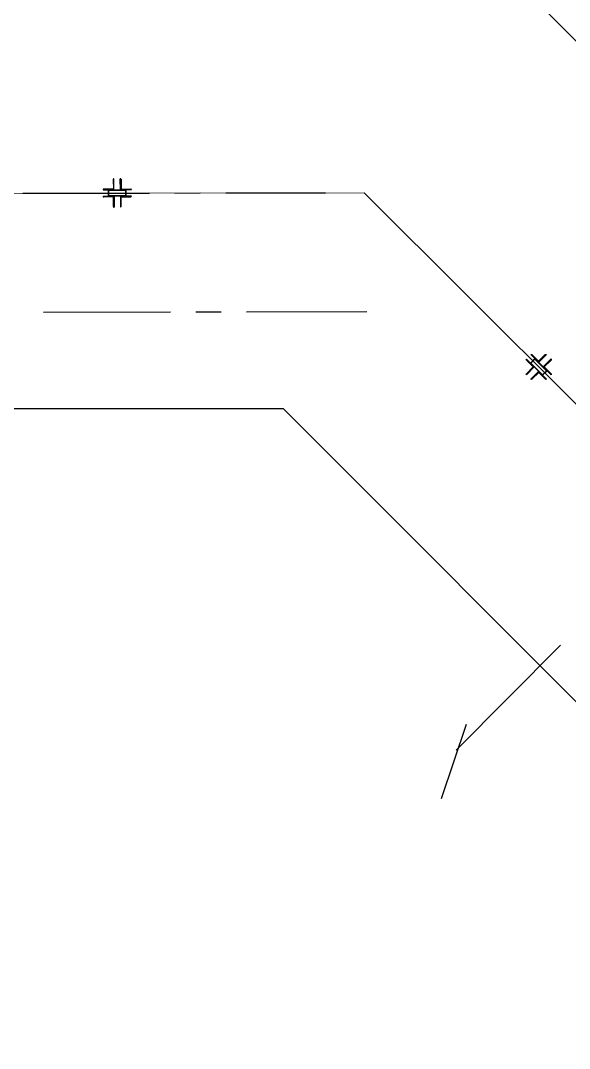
# Model space of a CAD drawing. Header units: inches. Extents: x 6322 to 85903, y -36042 to 7673.
# Drawn here: x 62649 to 62995, y 5047 to 5694 of the extents above; entities that cross this region are included whole.
import ezdxf

# ---------------------------------------------------------------- set-up
doc = ezdxf.new("R2010")
doc.units = ezdxf.units.IN
doc.header["$LTSCALE"] = 10
doc.linetypes.add('Amconstr', pattern=[9999, 9999, 0])
doc.linetypes.add('CENTER', pattern=[2, 1.25, -0.25, 0.25, -0.25])
doc.layers.add('FOOTPATH', color=1, linetype='Continuous')
doc.layers.add('ROAD CL', color=251, linetype='CENTER')

# ---------------------------------------------------------------- blocks, each defined once
blk = doc.blocks.new('pdf plan')
at = {"color": 7, "linetype": 'Continuous', "lineweight": -2, "true_color": 0x000007}
blk.add_line((551.35, 295.29), (548.28, 286.19), dxfattribs=at)
for points in [[(506.96, 361.05), (506.89, 361.03), (506.88, 360.97), (508.23, 360.97), (508.23, 362.32), (508.17, 362.29), (508.15, 362.21), (508.15, 361.05)], [(509.69, 360.97), (509.69, 360.17), (507.56, 360.17), (507.56, 360.97)], [(509.66, 360.9), (509.66, 360.22), (507.61, 360.22), (507.61, 360.9)], [(510.29, 360.08), (510.35, 360.12), (510.37, 360.17), (509.01, 360.17), (509.01, 358.82), (509.08, 358.85), (509.11, 358.92), (509.11, 360.08)], [(558.83, 339.96), (558.81, 340.05), (558.83, 340.11), (559.79, 339.14), (558.83, 338.18), (558.81, 338.24), (558.83, 338.31), (559.66, 339.14)], [(559.33, 339.62), (560.83, 338.13), (561.38, 338.67), (559.87, 340.18)], [(559.39, 339.62), (560.83, 338.18), (561.31, 338.67), (559.87, 340.11)], [(561.86, 338.31), (561.89, 338.24), (561.86, 338.18), (560.88, 339.14), (561.86, 340.11), (561.89, 340.05), (561.86, 339.96), (561.03, 339.14)]]:
    blk.add_lwpolyline(points, close=True, dxfattribs=at)
for points in [[(510.37, 360.97), (509.01, 360.97), (509.01, 362.32)], [(509.11, 362.21), (509.08, 362.29), (509.01, 362.32)], [(509.11, 362.21), (509.11, 361.05), (510.29, 361.05)], [(510.37, 360.97), (510.35, 361.03), (510.29, 361.05)], [(497.04, 360.55), (512.6, 360.55), (512.6, 360.55)], [(506.88, 360.17), (506.89, 360.12), (506.96, 360.08)], [(506.88, 360.17), (508.23, 360.17), (508.23, 358.82)], [(508.15, 358.92), (508.15, 360.08), (506.96, 360.08)], [(515.71, 360.55), (518.82, 360.55), (518.82, 360.55)], [(521.95, 360.55), (534.22, 360.55), (534.22, 360.55)], [(508.15, 358.92), (508.17, 358.85), (508.23, 358.82)], [(499.55, 345.97), (515.13, 345.97), (515.13, 345.97)], [(518.24, 345.97), (521.37, 345.97), (521.37, 345.97)], [(524.48, 345.97), (539.25, 345.97), (539.25, 345.97)], [(559.39, 340.66), (559.44, 340.67), (559.51, 340.66)], [(559.39, 340.66), (560.34, 339.68), (561.31, 340.66)], [(561.16, 340.66), (560.34, 339.83), (559.51, 340.66)], [(561.16, 340.66), (561.24, 340.67), (561.31, 340.66)], [(561.31, 337.63), (560.34, 338.59), (559.39, 337.63)], [(559.51, 337.63), (560.34, 338.46), (561.16, 337.63)], [(559.51, 337.63), (559.44, 337.6), (559.39, 337.63)], [(561.31, 337.63), (561.24, 337.6), (561.16, 337.63)], [(562.96, 305.01), (550.11, 292.13), (550.11, 292.13)]]:
    blk.add_lwpolyline(points, dxfattribs=at)
at = {"color": 7, "linetype": 'Continuous', "lineweight": 9, "true_color": 0x000007}
for points in [[(484.37, 360.55), (538.93, 360.55), (538.93, 360.55)], [(538.93, 360.55), (577.49, 322.02), (577.49, 322.02)]]:
    blk.add_lwpolyline(points, dxfattribs=at)

msp = doc.modelspace()

# ---------------------------------------------------------------- linework, layer by layer
at = {"layer": 'FOOTPATH'}
msp.add_lwpolyline([(60943.3098, 6037.65715), (63058.56644, 6037.65715), (63894.59773, 5201.62585), (63478.81895, 4785.84707), (62815.00886, 5449.65715), (61309.3098, 5449.65715), (61309.3098, 5350.45736), (60943.3098, 5350.45736)], close=True, dxfattribs=at)
at = {"layer": 'ROAD CL', "ltscale": 5}
msp.add_lwpolyline([(63714.24786, 4966.19694), (62936.78765, 5743.65715), (60915.76724, 5743.65715)], dxfattribs=at)

# ---------------------------------------------------------------- block references
at = {"linetype": 'Amconstr', "lineweight": 25, "xscale": 5.131858713091743, "yscale": 5.131858713091743, "zscale": 5.131858713091743, "rotation": 0.100856521769071}
msp.add_blockref('pdf plan', (60103.28593, 3730.46186), dxfattribs=at)

doc.saveas('drawing.dxf')
